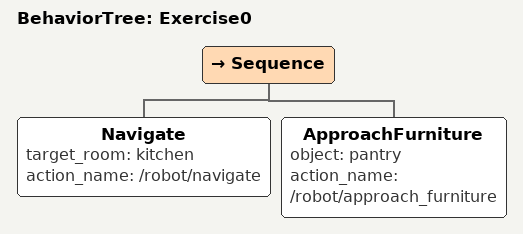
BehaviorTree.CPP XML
<?xml version="1.0" encoding="UTF-8"?>
<root BTCPP_format="4">
  <BehaviorTree ID="Exercise0">
    <Sequence>
      <Navigate target_room="kitchen"
                action_name="/robot/navigate"/>
      <ApproachFurniture object="pantry"
                      action_name="/robot/approach_furniture"/>
    </Sequence>
  </BehaviorTree>

</root>
